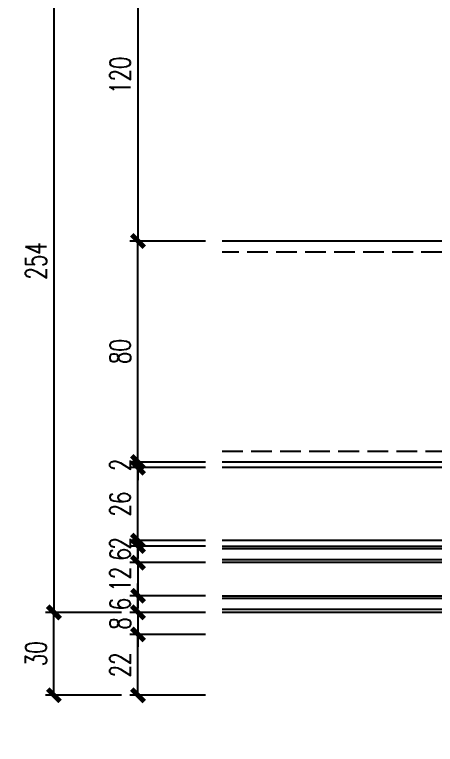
# Model space of a CAD drawing. Extents: x -160106 to 966792, y -663931 to 1550022.
# Drawn here: x -48382 to -48229.9, y -86037 to -85772.9 of the extents above; entities that cross this region are included whole.
import ezdxf
from ezdxf.xclip import XClip

# ---------------------------------------------------------------- set-up
doc = ezdxf.new("R2010")
doc.units = 0
doc.linetypes.add('ZN-DASH', pattern=[0.35, 0.25, -0.1])
for name, color, linetype in [('!ZN1-填充-8', 8, 'Continuous'), ('!ZN3-玻璃幕墙-4', 4, 'Continuous'), ('!ZN4-焊缝-8', 8, 'Continuous'), ('!ZN4-辅助材料-1', 1, 'Continuous'), ('!ZN5-钢材投影-40', 40, 'Continuous'), ('!ZN5-铝材投影-112', 112, 'Continuous'), ('!ZN6-虚线-8', 8, 'ZN-DASH'), ('DIM', 173, 'Continuous'), ('焊缝', 8, 'Continuous')]:
    doc.layers.add(name, color=color, linetype=linetype)
doc.styles.add('DHTEXT-1', font='ROMANS.shx', dxfattribs={"width": 0.7, "bigfont": 'CHINESE.shx'})
doc.dimstyles.new('ZN3', dxfattribs={"dimscale": 3, "dimtxt": 2.5, "dimasz": 1.5, "dimexe": 1, "dimexo": 2, "dimgap": 0.9, "dimtad": 1, "dimdec": 0, "dimdsep": 46, "dimtxsty": 'DHTEXT-1', "dimblk": 'ARCHTICK', "dimcen": 2.5, "dimclrd": 173, "dimclre": 173, "dimclrt": 7, "dimazin": 2, "dimtfac": 1, "dimtix": 1, "dimtmove": 2, "dimatfit": 3, "dimfxl": 0, "dimarcsym": 0})

# ---------------------------------------------------------------- blocks, each defined once
blk = doc.blocks.new('*U990')
at = {"layer": '!ZN1-填充-8'}
h = blk.add_hatch(dxfattribs=at)
h.set_pattern_fill('ANSI37', color=256, scale=0.5, style=0)
h.set_pattern_definition([(45, (6, 0), (-1.12253, 1.12253), []), (135, (6, 0), (-1.12253, -1.12253), [])])
h.paths.add_polyline_path([(0, 5), (0, 19), (1, 18), (14, 18), (14, 17.75), (12, 15.75), (12, 8.25), (14, 6.25), (14, 6), (1, 6)])
h = blk.add_hatch(dxfattribs=at)
h.set_pattern_fill('DOTS', color=8, style=0)
h.set_pattern_definition([(0, (6, 0), (0.79375, 1.5875), [0, -1.5875])])
h.paths.add_polyline_path([(13, 15.34), (13, 8.66), (14.41, 7.25), (17.8, 7.25), (17.8, 16.75), (14.41, 16.75)])
for points in [[(18.75, 18), (14, 18), (14, 17.75), (18.75, 17.75)], [(18.75, 6.25), (14, 6.25), (14, 6), (18.75, 6)]]:
    blk.add_hatch(color=256, dxfattribs=at).paths.add_polyline_path(points)
for p, q in [((0, 23), (137.52, 23)), ((0, 19), (137.52, 19)), ((0, 5), (137.52, 5)), ((0, 1), (137.52, 1))]:
    blk.add_line(p, q, dxfattribs=at)
at = {"layer": '!ZN3-玻璃幕墙-4'}
for points in [[(137.52, 24), (1, 24), (0, 23), (0, 19), (1, 18), (137.52, 18)], [(137.52, 6), (1, 6), (0, 5), (0, 1), (1, 0), (137.52, 0)]]:
    blk.add_lwpolyline(points, dxfattribs=at)
at = {"layer": '!ZN4-辅助材料-1'}
for points in [[(0, 5), (0, 19), (1, 18), (14, 18), (14, 17.75), (12, 15.75), (12, 8.25), (12, 8.25), (14, 6.25), (14, 6), (1, 6), (0, 5)], [(12, 15.75), (12, 8.25), (14, 6.25), (19, 6.25), (19, 17.75), (14, 17.75)], [(13, 15.34), (13, 8.66), (14.41, 7.25), (17.8, 7.25), (17.8, 16.75), (14.41, 16.75)], [(18.75, 18), (14, 18), (14, 17.75), (18.75, 17.75)], [(18.75, 6.25), (14, 6.25), (14, 6), (18.75, 6)]]:
    blk.add_lwpolyline(points, close=True, dxfattribs=at)
blk.add_lwpolyline([(18.4, 17.75), (18.4, 17.65), (14.04, 17.65), (12.1, 15.71), (12.1, 8.29), (14.04, 6.35), (18.4, 6.35), (18.4, 6.25), (18.4, 6.35)], dxfattribs=at)
at = {"layer": 'Defpoints', "color": 250}
for p in [(0, 24), (0, 18), (0, 6), (12, 6), (0, 0)]:
    blk.add_point(p, dxfattribs=at)
blk = doc.blocks.new('*U989')
at = {"layer": '!ZN4-焊缝-8', "ltscale": 20}
h = blk.add_hatch(color=8, dxfattribs=at)
h.dxf.hatch_style = 1
h.paths.add_polyline_path([(4, 80, 0.414214), (0, 84), (0, 80)])
blk.add_lwpolyline([(0, 80), (4, 80, 0.414214), (0, 84)], format="xyb", close=True, dxfattribs=at)
at = {"layer": '!ZN5-钢材投影-40', "ltscale": 0.3}
for p, q in [((0, 80), (111.02, 80)), ((0, 0), (111.02, 0))]:
    blk.add_line(p, q, dxfattribs=at)
at = {"layer": '!ZN5-铝材投影-112'}
for p, q in [((0, -2), (111.02, -2)), ((0.3, -28.4), (111.02, -28.4))]:
    blk.add_line(p, q, dxfattribs=at)
at = {"layer": '!ZN6-虚线-8', "ltscale": 30}
for p, q in [((0, 76), (111.02, 76)), ((111.02, 4), (0, 4))]:
    blk.add_line(p, q, dxfattribs=at)
at = {"layer": '焊缝', "ltscale": 100}
blk.add_lwpolyline([(0, 80, -0.57735), (3.47, 74, 0.267949), (0, 76, -0.57735), (3.47, 70, 0.267949), (0, 72, -0.57735), (3.47, 66, 0.267949), (0, 68, -0.57735), (3.47, 62, 0.267949), (0, 64, -0.57735), (3.47, 58, 0.267949), (0, 60, -0.57735), (3.47, 54, 0.267949), (0, 56, -0.57735), (3.47, 50, 0.267949), (0, 52, -0.57735), (3.47, 46, 0.267949), (0, 48, -0.57735), (3.47, 42, 0.267949), (0, 44, -0.57735), (3.47, 38, 0.267949), (0, 40, -0.57735), (3.47, 34, 0.267949), (0, 36, -0.57735), (3.47, 30, 0.267949), (0, 32, -0.57735), (3.47, 26, 0.267949), (0, 28, -0.57735), (3.47, 22, 0.267949), (0, 24, -0.57735), (3.47, 18, 0.267949), (0, 20, -0.57735), (3.47, 14, 0.267949), (0, 16, -0.57735), (3.47, 10, 0.267949), (0, 12, -0.57735), (3.47, 6, 0.267949), (0, 8, -1), (0, 0, -1)], format="xyb", dxfattribs=at)
blk = doc.blocks.new('_ArchTick')
at = {"color": 0, "linetype": 'ByBlock', "const_width": 0.4}
blk.add_lwpolyline([(-0.5, -0.5), (0.5, 0.5)], dxfattribs=at)
blk = doc.blocks.new('*D1152')
at = {"layer": 'Defpoints', "color": 0, "ltscale": 30, "transparency": 16777216}
for p in [(-48337.41, -85983.25), (-48306.99, -85983.25), (-48306.99, -85989.25)]:
    blk.add_point(p, dxfattribs=at)
at = {"layer": 'DIM', "color": 173, "linetype": 'ByBlock', "lineweight": -2, "ltscale": 30, "transparency": 16777216}
for p, q in [((-48337.41, -85983.25), (-48337.41, -85978.75)), ((-48312.99, -85983.25), (-48340.41, -85983.25)), ((-48337.41, -85989.25), (-48337.41, -85983.25)), ((-48312.99, -85989.25), (-48340.41, -85989.25)), ((-48337.41, -85989.25), (-48337.41, -85993.75))]:
    blk.add_line(p, q, dxfattribs=at)
at = {"layer": 'DIM', "color": 173, "lineweight": -2, "ltscale": 30, "transparency": 16777216, "xscale": 4.5, "yscale": 4.5, "zscale": 4.5}
for p, rotation in [((-48337.41, -85983.25), 270), ((-48337.41, -85989.25), 90)]:
    blk.add_blockref('_ArchTick', p, dxfattribs=dict(at, rotation=rotation))
at = {"layer": 'DIM', "color": 7, "ltscale": 30, "transparency": 16777216, "insert": (-48343.86, -85986.25), "char_height": 7.5, "attachment_point": 5, "rotation": 90, "style": 'DHTEXT-1'}
blk.add_mtext('6', dxfattribs=at)
blk = doc.blocks.new('*D1153')
at = {"layer": 'Defpoints', "color": 0, "ltscale": 30, "transparency": 16777216}
for p in [(-48306.99, -85971.25), (-48337.41, -85983.25), (-48306.99, -85983.25)]:
    blk.add_point(p, dxfattribs=at)
at = {"layer": 'DIM', "color": 173, "linetype": 'ByBlock', "lineweight": -2, "ltscale": 30, "transparency": 16777216}
for p, q in [((-48337.41, -85971.25), (-48337.41, -85966.75)), ((-48312.99, -85971.25), (-48340.41, -85971.25)), ((-48337.41, -85971.25), (-48337.41, -85983.25)), ((-48312.99, -85983.25), (-48340.41, -85983.25)), ((-48337.41, -85983.25), (-48337.41, -85987.75))]:
    blk.add_line(p, q, dxfattribs=at)
at = {"layer": 'DIM', "color": 173, "lineweight": -2, "ltscale": 30, "transparency": 16777216, "xscale": 4.5, "yscale": 4.5, "zscale": 4.5}
for p, rotation in [((-48337.41, -85971.25), 270), ((-48337.41, -85983.25), 90)]:
    blk.add_blockref('_ArchTick', p, dxfattribs=dict(at, rotation=rotation))
at = {"layer": 'DIM', "color": 7, "ltscale": 30, "transparency": 16777216, "insert": (-48343.86, -85977.25), "char_height": 7.5, "attachment_point": 5, "rotation": 90, "style": 'DHTEXT-1'}
blk.add_mtext('12', dxfattribs=at)
blk = doc.blocks.new('*D1154')
at = {"layer": 'Defpoints', "color": 0, "ltscale": 30, "transparency": 16777216}
for p in [(-48337.41, -85965.25), (-48306.99, -85965.25), (-48306.99, -85971.25)]:
    blk.add_point(p, dxfattribs=at)
at = {"layer": 'DIM', "color": 173, "linetype": 'ByBlock', "lineweight": -2, "ltscale": 30, "transparency": 16777216}
for p, q in [((-48337.41, -85965.25), (-48337.41, -85960.75)), ((-48312.99, -85965.25), (-48340.41, -85965.25)), ((-48337.41, -85971.25), (-48337.41, -85965.25)), ((-48312.99, -85971.25), (-48340.41, -85971.25)), ((-48337.41, -85971.25), (-48337.41, -85975.75))]:
    blk.add_line(p, q, dxfattribs=at)
at = {"layer": 'DIM', "color": 173, "lineweight": -2, "ltscale": 30, "transparency": 16777216, "xscale": 4.5, "yscale": 4.5, "zscale": 4.5}
for p, rotation in [((-48337.41, -85965.25), 270), ((-48337.41, -85971.25), 90)]:
    blk.add_blockref('_ArchTick', p, dxfattribs=dict(at, rotation=rotation))
at = {"layer": 'DIM', "color": 7, "ltscale": 30, "transparency": 16777216, "insert": (-48343.86, -85968.25), "char_height": 7.5, "attachment_point": 5, "rotation": 90, "style": 'DHTEXT-1'}
blk.add_mtext('6', dxfattribs=at)
blk = doc.blocks.new('*D1155')
at = {"layer": 'Defpoints', "color": 0, "ltscale": 30, "transparency": 16777216}
for p in [(-48306.99, -85963.25), (-48337.41, -85965.25), (-48306.99, -85965.25)]:
    blk.add_point(p, dxfattribs=at)
at = {"layer": 'DIM', "color": 173, "linetype": 'ByBlock', "lineweight": -2, "ltscale": 30, "transparency": 16777216}
for p, q in [((-48337.41, -85963.25), (-48337.41, -85958.75)), ((-48312.99, -85963.25), (-48340.41, -85963.25)), ((-48337.41, -85963.25), (-48337.41, -85965.25)), ((-48312.99, -85965.25), (-48340.41, -85965.25)), ((-48337.41, -85965.25), (-48337.41, -85969.75))]:
    blk.add_line(p, q, dxfattribs=at)
at = {"layer": 'DIM', "color": 173, "lineweight": -2, "ltscale": 30, "transparency": 16777216, "xscale": 4.5, "yscale": 4.5, "zscale": 4.5}
for p, rotation in [((-48337.41, -85963.25), 270), ((-48337.41, -85965.25), 90)]:
    blk.add_blockref('_ArchTick', p, dxfattribs=dict(at, rotation=rotation))
at = {"layer": 'DIM', "color": 7, "ltscale": 30, "transparency": 16777216, "insert": (-48343.86, -85964.25), "char_height": 7.5, "attachment_point": 5, "rotation": 90, "style": 'DHTEXT-1'}
blk.add_mtext('2', dxfattribs=at)
blk = doc.blocks.new('*D1156')
at = {"layer": 'Defpoints', "color": 0, "ltscale": 30, "transparency": 16777216}
for p in [(-48337.41, -85936.85), (-48306.99, -85936.85), (-48306.99, -85963.25)]:
    blk.add_point(p, dxfattribs=at)
at = {"layer": 'DIM', "color": 173, "linetype": 'ByBlock', "lineweight": -2, "ltscale": 30, "transparency": 16777216}
for p, q in [((-48312.99, -85936.85), (-48340.41, -85936.85)), ((-48337.41, -85963.25), (-48337.41, -85936.85)), ((-48312.99, -85963.25), (-48340.41, -85963.25))]:
    blk.add_line(p, q, dxfattribs=at)
at = {"layer": 'DIM', "color": 173, "lineweight": -2, "ltscale": 30, "transparency": 16777216, "xscale": 4.5, "yscale": 4.5, "zscale": 4.5}
for p, rotation in [((-48337.41, -85936.85), 90), ((-48337.41, -85963.25), 270)]:
    blk.add_blockref('_ArchTick', p, dxfattribs=dict(at, rotation=rotation))
at = {"layer": 'DIM', "color": 7, "ltscale": 30, "transparency": 16777216, "insert": (-48343.86, -85950.05), "char_height": 7.5, "attachment_point": 5, "rotation": 90, "style": 'DHTEXT-1'}
blk.add_mtext('26', dxfattribs=at)
blk = doc.blocks.new('*D1157')
at = {"layer": 'Defpoints', "color": 0, "ltscale": 30, "transparency": 16777216}
for p in [(-48306.99, -85934.85), (-48337.41, -85936.85), (-48306.99, -85936.85)]:
    blk.add_point(p, dxfattribs=at)
at = {"layer": 'DIM', "color": 173, "linetype": 'ByBlock', "lineweight": -2, "ltscale": 30, "transparency": 16777216}
for p, q in [((-48337.41, -85934.85), (-48337.41, -85930.35)), ((-48312.99, -85934.85), (-48340.41, -85934.85)), ((-48337.41, -85934.85), (-48337.41, -85936.85)), ((-48312.99, -85936.85), (-48340.41, -85936.85)), ((-48337.41, -85936.85), (-48337.41, -85941.35))]:
    blk.add_line(p, q, dxfattribs=at)
at = {"layer": 'DIM', "color": 173, "lineweight": -2, "ltscale": 30, "transparency": 16777216, "xscale": 4.5, "yscale": 4.5, "zscale": 4.5}
for p, rotation in [((-48337.41, -85934.85), 270), ((-48337.41, -85936.85), 90)]:
    blk.add_blockref('_ArchTick', p, dxfattribs=dict(at, rotation=rotation))
at = {"layer": 'DIM', "color": 7, "ltscale": 30, "transparency": 16777216, "insert": (-48343.86, -85935.85), "char_height": 7.5, "attachment_point": 5, "rotation": 90, "style": 'DHTEXT-1'}
blk.add_mtext('2', dxfattribs=at)
blk = doc.blocks.new('*D1158')
at = {"layer": 'Defpoints', "color": 0, "ltscale": 30, "transparency": 16777216}
for p in [(-48337.41, -85854.85), (-48306.99, -85854.85), (-48306.99, -85934.85)]:
    blk.add_point(p, dxfattribs=at)
at = {"layer": 'DIM', "color": 173, "linetype": 'ByBlock', "lineweight": -2, "ltscale": 30, "transparency": 16777216}
for p, q in [((-48312.99, -85854.85), (-48340.41, -85854.85)), ((-48337.41, -85934.85), (-48337.41, -85854.85)), ((-48312.99, -85934.85), (-48340.41, -85934.85))]:
    blk.add_line(p, q, dxfattribs=at)
at = {"layer": 'DIM', "color": 173, "lineweight": -2, "ltscale": 30, "transparency": 16777216, "xscale": 4.5, "yscale": 4.5, "zscale": 4.5}
for p, rotation in [((-48337.41, -85854.85), 90), ((-48337.41, -85934.85), 270)]:
    blk.add_blockref('_ArchTick', p, dxfattribs=dict(at, rotation=rotation))
at = {"layer": 'DIM', "color": 7, "ltscale": 30, "transparency": 16777216, "insert": (-48343.86, -85894.85), "char_height": 7.5, "attachment_point": 5, "rotation": 90, "style": 'DHTEXT-1'}
blk.add_mtext('80', dxfattribs=at)
blk = doc.blocks.new('*D1159')
at = {"layer": 'Defpoints', "color": 0, "ltscale": 30, "transparency": 16777216}
for p in [(-48306.99, -85734.85), (-48337.41, -85854.85), (-48306.99, -85854.85)]:
    blk.add_point(p, dxfattribs=at)
at = {"layer": 'DIM', "color": 173, "linetype": 'ByBlock', "lineweight": -2, "ltscale": 30, "transparency": 16777216}
for p, q in [((-48312.99, -85734.85), (-48340.41, -85734.85)), ((-48337.41, -85734.85), (-48337.41, -85854.85)), ((-48312.99, -85854.85), (-48340.41, -85854.85))]:
    blk.add_line(p, q, dxfattribs=at)
at = {"layer": 'DIM', "color": 173, "lineweight": -2, "ltscale": 30, "transparency": 16777216, "xscale": 4.5, "yscale": 4.5, "zscale": 4.5}
for p, rotation in [((-48337.41, -85734.85), 90), ((-48337.41, -85854.85), 270)]:
    blk.add_blockref('_ArchTick', p, dxfattribs=dict(at, rotation=rotation))
at = {"layer": 'DIM', "color": 7, "ltscale": 30, "transparency": 16777216, "insert": (-48343.86, -85794.85), "char_height": 7.5, "attachment_point": 5, "rotation": 90, "style": 'DHTEXT-1'}
blk.add_mtext('120', dxfattribs=at)
blk = doc.blocks.new('*D1160')
at = {"layer": 'Defpoints', "color": 0, "ltscale": 30, "transparency": 16777216}
for p in [(-48306.99, -85989.25), (-48337.41, -85997.25), (-48306.99, -85997.25)]:
    blk.add_point(p, dxfattribs=at)
at = {"layer": 'DIM', "color": 173, "linetype": 'ByBlock', "lineweight": -2, "ltscale": 30, "transparency": 16777216}
for p, q in [((-48337.41, -85989.25), (-48337.41, -85984.75)), ((-48312.99, -85989.25), (-48340.41, -85989.25)), ((-48337.41, -85989.25), (-48337.41, -85997.25)), ((-48312.99, -85997.25), (-48340.41, -85997.25)), ((-48337.41, -85997.25), (-48337.41, -86001.75))]:
    blk.add_line(p, q, dxfattribs=at)
at = {"layer": 'DIM', "color": 173, "lineweight": -2, "ltscale": 30, "transparency": 16777216, "xscale": 4.5, "yscale": 4.5, "zscale": 4.5}
for p, rotation in [((-48337.41, -85989.25), 270), ((-48337.41, -85997.25), 90)]:
    blk.add_blockref('_ArchTick', p, dxfattribs=dict(at, rotation=rotation))
at = {"layer": 'DIM', "color": 7, "ltscale": 30, "transparency": 16777216, "insert": (-48343.86, -85993.25), "char_height": 7.5, "attachment_point": 5, "rotation": 90, "style": 'DHTEXT-1'}
blk.add_mtext('8', dxfattribs=at)
blk = doc.blocks.new('*D1161')
at = {"layer": 'Defpoints', "color": 0, "ltscale": 30, "transparency": 16777216}
for p in [(-48337.41, -85997.25), (-48306.99, -85997.25), (-48306.99, -86019.25)]:
    blk.add_point(p, dxfattribs=at)
at = {"layer": 'DIM', "color": 173, "linetype": 'ByBlock', "lineweight": -2, "ltscale": 30, "transparency": 16777216}
for p, q in [((-48312.99, -85997.25), (-48340.41, -85997.25)), ((-48337.41, -86019.25), (-48337.41, -85997.25)), ((-48312.99, -86019.25), (-48340.41, -86019.25))]:
    blk.add_line(p, q, dxfattribs=at)
at = {"layer": 'DIM', "color": 173, "lineweight": -2, "ltscale": 30, "transparency": 16777216, "xscale": 4.5, "yscale": 4.5, "zscale": 4.5}
for p, rotation in [((-48337.41, -85997.25), 90), ((-48337.41, -86019.25), 270)]:
    blk.add_blockref('_ArchTick', p, dxfattribs=dict(at, rotation=rotation))
at = {"layer": 'DIM', "color": 7, "ltscale": 30, "transparency": 16777216, "insert": (-48343.86, -86008.25), "char_height": 7.5, "attachment_point": 5, "rotation": 90, "style": 'DHTEXT-1'}
blk.add_mtext('22', dxfattribs=at)
blk = doc.blocks.new('*D1162')
at = {"layer": 'Defpoints', "color": 0, "ltscale": 30, "transparency": 16777216}
for p in [(-48367.82, -85989.25), (-48337.41, -85989.25), (-48337.41, -86019.25)]:
    blk.add_point(p, dxfattribs=at)
at = {"layer": 'DIM', "color": 173, "linetype": 'ByBlock', "lineweight": -2, "ltscale": 30, "transparency": 16777216}
for p, q in [((-48343.41, -85989.25), (-48370.82, -85989.25)), ((-48367.82, -86019.25), (-48367.82, -85989.25)), ((-48343.41, -86019.25), (-48370.82, -86019.25))]:
    blk.add_line(p, q, dxfattribs=at)
at = {"layer": 'DIM', "color": 173, "lineweight": -2, "ltscale": 30, "transparency": 16777216, "xscale": 4.5, "yscale": 4.5, "zscale": 4.5}
for p, rotation in [((-48367.82, -85989.25), 90), ((-48367.82, -86019.25), 270)]:
    blk.add_blockref('_ArchTick', p, dxfattribs=dict(at, rotation=rotation))
at = {"layer": 'DIM', "color": 7, "ltscale": 30, "transparency": 16777216, "insert": (-48374.27, -86004.25), "char_height": 7.5, "attachment_point": 5, "rotation": 90, "style": 'DHTEXT-1'}
blk.add_mtext('30', dxfattribs=at)
blk = doc.blocks.new('*D1163')
at = {"layer": 'Defpoints', "color": 0, "ltscale": 30, "transparency": 16777216}
for p in [(-48337.41, -85734.85), (-48367.82, -85989.25), (-48337.41, -85989.25)]:
    blk.add_point(p, dxfattribs=at)
at = {"layer": 'DIM', "color": 173, "linetype": 'ByBlock', "lineweight": -2, "ltscale": 30, "transparency": 16777216}
for p, q in [((-48343.41, -85734.85), (-48370.82, -85734.85)), ((-48367.82, -85734.85), (-48367.82, -85989.25)), ((-48343.41, -85989.25), (-48370.82, -85989.25))]:
    blk.add_line(p, q, dxfattribs=at)
at = {"layer": 'DIM', "color": 173, "lineweight": -2, "ltscale": 30, "transparency": 16777216, "xscale": 4.5, "yscale": 4.5, "zscale": 4.5}
for p, rotation in [((-48367.82, -85734.85), 90), ((-48367.82, -85989.25), 270)]:
    blk.add_blockref('_ArchTick', p, dxfattribs=dict(at, rotation=rotation))
at = {"layer": 'DIM', "color": 7, "ltscale": 30, "transparency": 16777216, "insert": (-48374.27, -85862.05), "char_height": 7.5, "attachment_point": 5, "rotation": 90, "style": 'DHTEXT-1'}
blk.add_mtext('254', dxfattribs=at)
blk = doc.blocks.new('20250911173917', base_point=(58371.56, -166296.54))
at = {"color": 4, "linetype": 'ZN-DASH', "ltscale": 30, "const_width": 3, "elevation": 0}
blk.add_lwpolyline([(58227.1, -166196.54), (55011.32, -166196.54)], dxfattribs=at)
blk = doc.blocks.new('20250910150331')
at = {"layer": '!ZN1-填充-8', "ltscale": 40}
blk.add_blockref('20250911173917', (719.84, 0), dxfattribs=at)

msp = doc.modelspace()

# ---------------------------------------------------------------- block references
at = {"layer": '!ZN3-玻璃幕墙-4', "xscale": -1}
msp.add_blockref('*U990', (-48169.48, -85989.25), dxfattribs=at)
at = {"layer": '!ZN5-铝材投影-112', "ltscale": 100, "xscale": -1, "rotation": 359.9999964507855}
msp.add_blockref('*U989', (-48195.98, -85934.85), dxfattribs=at)
at = {"ltscale": 200}
ref = msp.add_blockref('20250910150331', (-45948.86, -86135.54), dxfattribs=at)
XClip(ref).set_block_clipping_path([(-44.1965398989, -536.4070034617), (1092.7044166299, 445.7765599565)])

# ---------------------------------------------------------------- dimensions: what is measured, and where the dimension line sits
at = {"layer": 'DIM', "ltscale": 30}
for base, p1, p2, picture, middle in [((-48367.82, -85989.25), (-48337.41, -85734.85), (-48337.41, -85989.25), '*D1163', (-48374.27, -85862.05)), ((-48337.41, -85854.85), (-48306.99, -85734.85), (-48306.99, -85854.85), '*D1159', (-48343.86, -85794.85)), ((-48337.41, -85854.85), (-48306.99, -85934.85), (-48306.99, -85854.85), '*D1158', (-48343.86, -85894.85)), ((-48337.41, -85936.85), (-48306.99, -85934.85), (-48306.99, -85936.85), '*D1157', (-48343.86, -85935.85)), ((-48337.41, -85936.85), (-48306.99, -85963.25), (-48306.99, -85936.85), '*D1156', (-48343.86, -85950.05)), ((-48337.41, -85965.25), (-48306.99, -85963.25), (-48306.99, -85965.25), '*D1155', (-48343.86, -85964.25)), ((-48337.41, -85965.25), (-48306.99, -85971.25), (-48306.99, -85965.25), '*D1154', (-48343.86, -85968.25)), ((-48337.41, -85983.25), (-48306.99, -85971.25), (-48306.99, -85983.25), '*D1153', (-48343.86, -85977.25)), ((-48337.41, -85983.25), (-48306.99, -85989.25), (-48306.99, -85983.25), '*D1152', (-48343.86, -85986.25)), ((-48337.41, -85997.25), (-48306.99, -85989.25), (-48306.99, -85997.25), '*D1160', (-48343.86, -85993.25)), ((-48367.82, -85989.25), (-48337.41, -86019.25), (-48337.41, -85989.25), '*D1162', (-48374.27, -86004.25)), ((-48337.41, -85997.25), (-48306.99, -86019.25), (-48306.99, -85997.25), '*D1161', (-48343.86, -86008.25))]:
    dim = msp.add_linear_dim(base=base, p1=p1, p2=p2, angle=90, dimstyle='ZN3', dxfattribs=at)
    dim.commit()
    dim.dimension.update_dxf_attribs({"geometry": picture, "text_midpoint": middle})

doc.saveas('drawing.dxf')
